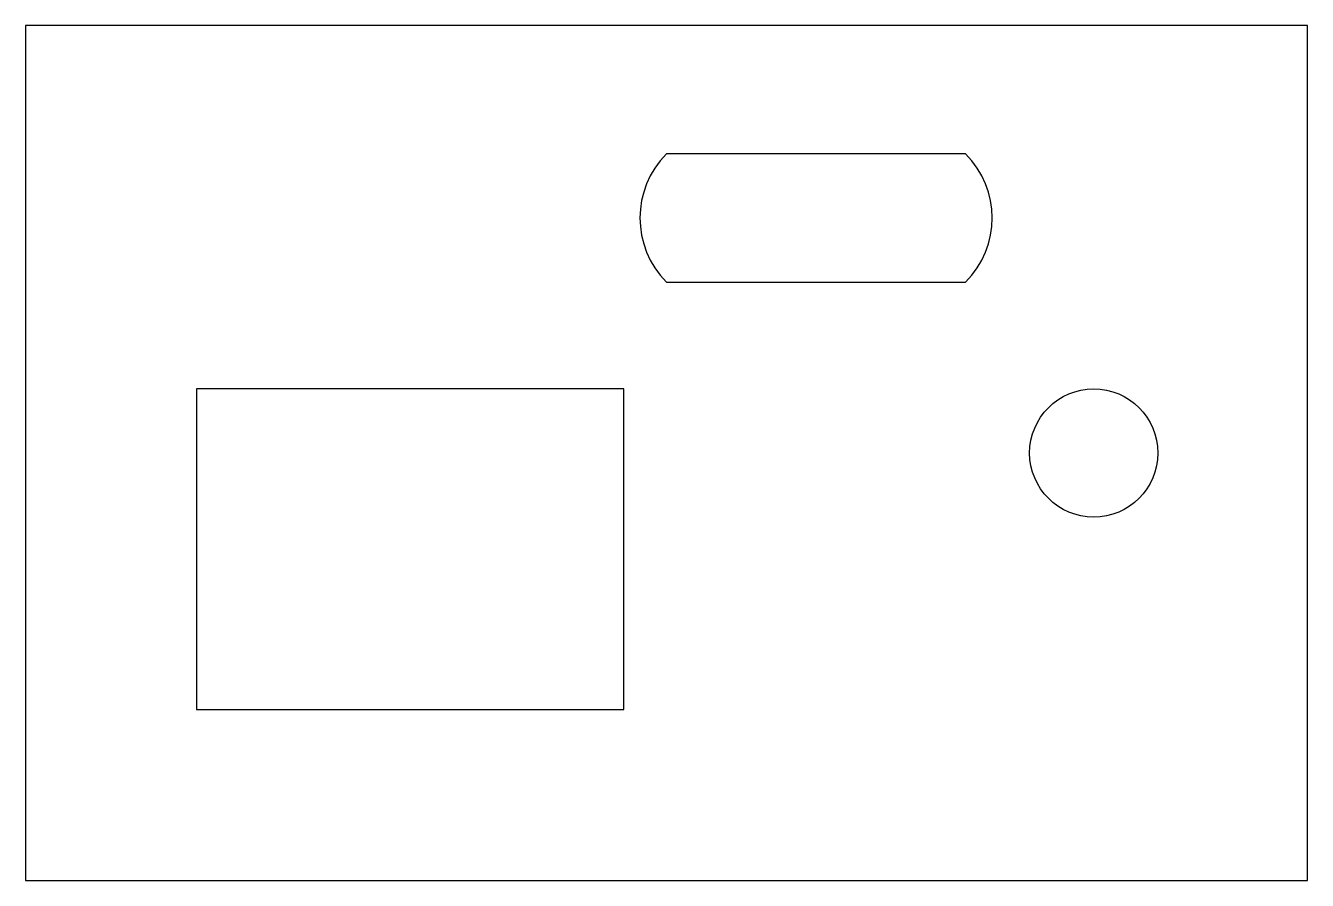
# Model space of a CAD drawing. Header units: millimetres. Extents: x 0 to 60, y 0 to 40.
import ezdxf

# ---------------------------------------------------------------- set-up
doc = ezdxf.new("R2010")
doc.units = ezdxf.units.MM

msp = doc.modelspace()

# ---------------------------------------------------------------- linework, layer by layer
at = {"layer": 'holes'}
msp.add_circle((50, 20), 3, dxfattribs=at)
at = {"layer": 'pockets'}
msp.add_lwpolyline([(8, 8), (28, 8), (28, 23), (8, 23)], close=True, dxfattribs=at)
at = {"layer": 'profile'}
msp.add_lwpolyline([(0, 0), (60, 0), (60, 40), (0, 40)], close=True, dxfattribs=at)
at = {"layer": 'slots'}
msp.add_lwpolyline([(30, 28), (44, 28, 0.4142), (44, 34), (30, 34, 0.4142)], format="xyb", close=True, dxfattribs=at)

doc.saveas('drawing.dxf')
